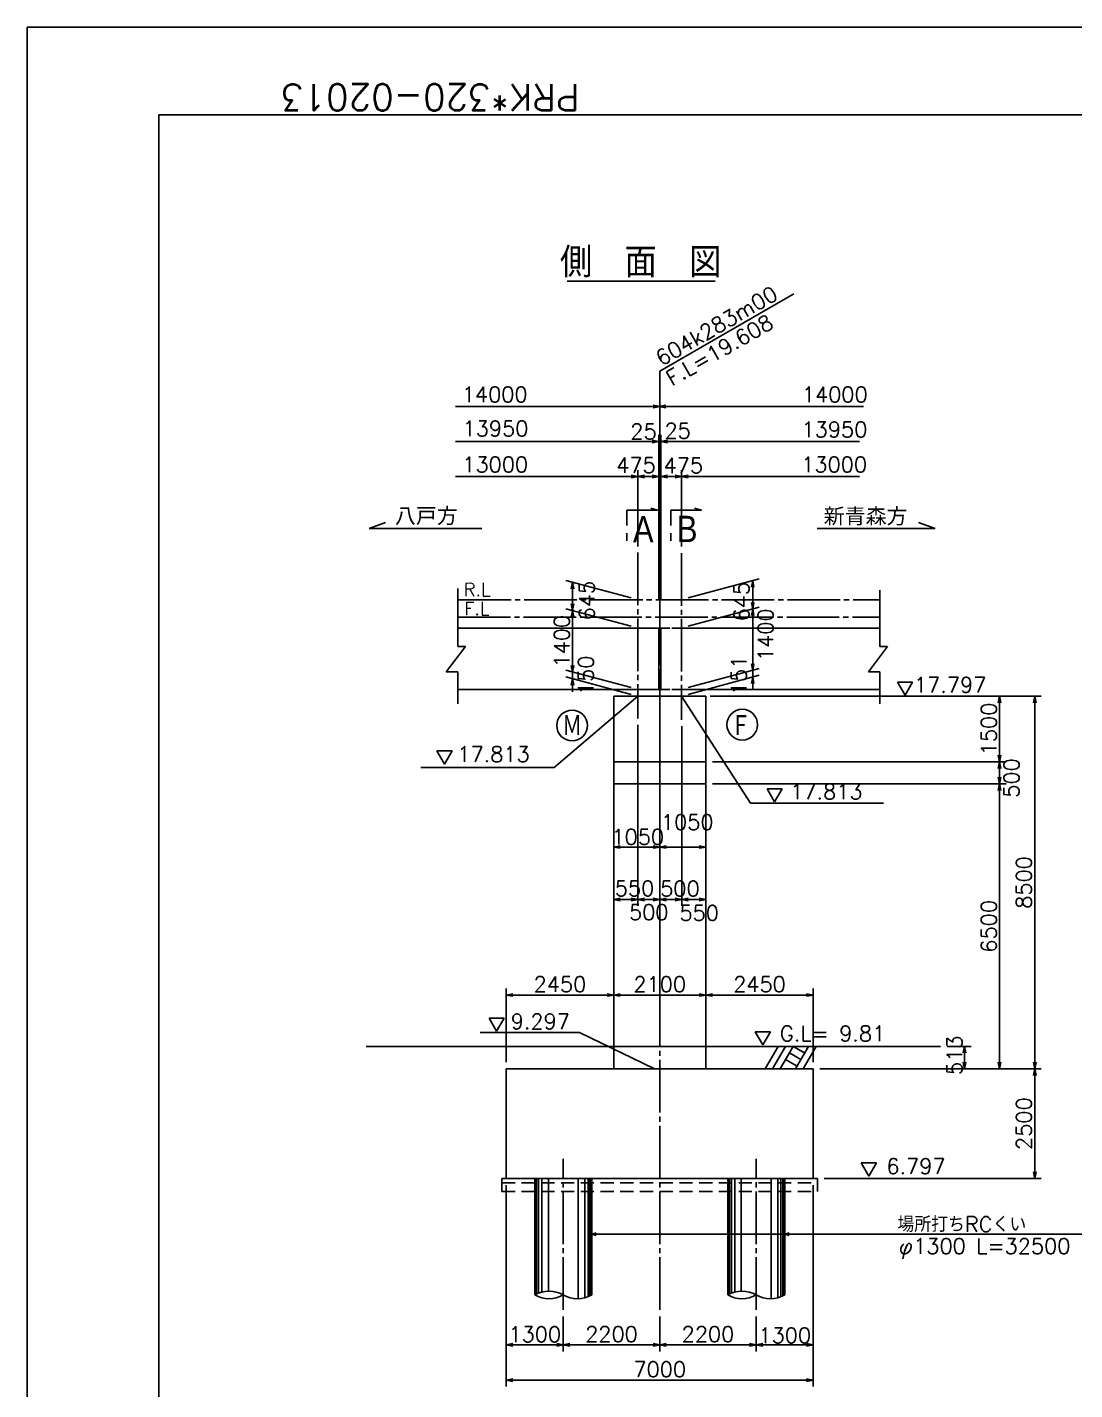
# Model space of a CAD drawing. Extents: x 284700 to 368800, y 984 to 60384.
# Drawn here: x 284700 to 308585, y 29313 to 60384 of the extents above; entities that cross this region are included whole.
import ezdxf
from ezdxf.enums import TextEntityAlignment as Align

# ---------------------------------------------------------------- set-up
doc = ezdxf.new("R2010")
doc.units = 0
doc.header["$LTSCALE"] = 300
doc.header["$MEASUREMENT"] = 0
doc.linetypes.add('HASEN1', pattern=[3, 2, -1])
doc.linetypes.add('TEN1SEN1', pattern=[25, 20, -1.5, 2, -1.5])
doc.layers.get('0').update_dxf_attribs({"linetype": 'CONTINUOUS'})
doc.layers.get('DEFPOINTS').update_dxf_attribs({"linetype": 'CONTINUOUS'})
for name, color, linetype in [('LAYER001', 7, 'CONTINUOUS'), ('LAYER002', 3, 'CONTINUOUS'), ('RLFL', 3, 'CONTINUOUS'), ('タイトル', 3, 'CONTINUOUS'), ('寸法', 1, 'CONTINUOUS'), ('文字', 3, 'CONTINUOUS'), ('枠', 2, 'CONTINUOUS'), ('構造上部', 4, 'CONTINUOUS'), ('構造線', 3, 'CONTINUOUS'), ('記号-1', 7, 'CONTINUOUS')]:
    doc.layers.add(name, color=color, linetype=linetype)
doc.styles.add('MS明朝', font='MS PMincho.ttf')
doc.styles.get("Standard").update_dxf_attribs({"font": 'romans.shx', "bigfont": 'extfont.shx'})
doc.dimstyles.new('DIMST1_100', dxfattribs={"dimscale": 100, "dimtxt": 3.5, "dimasz": 1.5, "dimexe": 1.5, "dimexo": 1.5, "dimgap": 0.7, "dimtad": 1, "dimdec": 0, "dimzin": 0, "dimdsep": 46, "dimtxsty": 'Standard', "dimblk": 'arrow_1', "dimcen": 1.5, "dimdle": 3, "dimclrd": 1, "dimclre": 1, "dimclrt": 3, "dimaunit": 1, "dimadec": 3, "dimazin": 0, "dimtfac": 1, "dimtdec": 0, "dimtmove": 2, "dimatfit": 3, "dimldrblk": 'OPEN30', "dimfxl": 0, "dimtvp": 0.7, "dimtolj": 1, "dimtzin": 0, "dimarcsym": 0})
doc.dimstyles.get("Standard").update_dxf_attribs({"dimtxt": 0.18, "dimasz": 0.18, "dimexe": 0.18, "dimexo": 0.0625, "dimgap": 0.09, "dimtad": 0, "dimtih": 1, "dimtoh": 1, "dimdec": 4, "dimzin": 0, "dimdsep": 46, "dimtxsty": 'Standard', "dimcen": 0.09, "dimadec": 0, "dimazin": 0, "dimtfac": 1, "dimtdec": 4, "dimtofl": 0, "dimtmove": 0, "dimatfit": 3, "dimfxl": 0, "dimtolj": 1, "dimtzin": 0, "dimarcsym": 0})

# ---------------------------------------------------------------- blocks, each defined once
blk = doc.blocks.new('arrow_1')
at = {"color": 0}
for p, q in [((0, 0), (-1, 0.2)), ((0, 0), (-1, -0.2)), ((-1, 0), (0, 0))]:
    blk.add_line(p, q, dxfattribs=at)
blk = doc.blocks.new('*D48')
at = {"layer": 'DEFPOINTS', "color": 0}
for p in [(300122, 45131), (302622, 36631), (307672, 36631)]:
    blk.add_point(p, dxfattribs=at)
at = {"layer": '寸法', "color": 1, "lineweight": -2}
for p, q in [((300272, 45131), (307822, 45131)), ((307672, 44981), (307672, 36781)), ((302772, 36631), (307822, 36631))]:
    blk.add_line(p, q, dxfattribs=at)
at = {"layer": '寸法', "color": 1, "lineweight": -2, "xscale": 150, "yscale": 150, "zscale": 150}
for p, rotation in [((307672, 45131), 90), ((307672, 36631), 270)]:
    blk.add_blockref('arrow_1', p, dxfattribs=dict(at, rotation=rotation))
at = {"layer": '寸法', "color": 3, "insert": (307427, 40881), "char_height": 350, "attachment_point": 5, "rotation": 90}
blk.add_mtext('\\A1;8500', dxfattribs=at)
blk = doc.blocks.new('_Open30')
at = {"layer": '記号-1', "color": 0, "linetype": 'Continuous', "lineweight": -2}
for p, q in [((-1, 0.27), (0, 0)), ((0, 0), (-1, -0.27)), ((0, 0), (-1, 0))]:
    blk.add_line(p, q, dxfattribs=at)
blk = doc.blocks.new('*D47')
at = {"layer": 'DEFPOINTS', "color": 0}
for p in [(300172, 43131), (302972, 36631), (306872, 36631)]:
    blk.add_point(p, dxfattribs=at)
at = {"layer": '寸法', "color": 1, "lineweight": -2}
for p, q in [((300322, 43131), (307022, 43131)), ((306872, 42981), (306872, 36781)), ((303122, 36631), (307022, 36631))]:
    blk.add_line(p, q, dxfattribs=at)
at = {"layer": '寸法', "color": 1, "lineweight": -2, "xscale": 150, "yscale": 150, "zscale": 150}
for p, rotation in [((306872, 43131), 90), ((306872, 36631), 270)]:
    blk.add_blockref('arrow_1', p, dxfattribs=dict(at, rotation=rotation))
at = {"layer": '寸法', "color": 3, "insert": (306627, 39881), "char_height": 350, "attachment_point": 5, "rotation": 90}
blk.add_mtext('\\A1;6500', dxfattribs=at)
blk = doc.blocks.new('*D49')
at = {"layer": 'DEFPOINTS', "color": 0}
for p in [(302622, 36631), (302722, 34131), (307672, 34131)]:
    blk.add_point(p, dxfattribs=at)
at = {"layer": '寸法', "color": 1, "lineweight": -2}
for p, q in [((302772, 36631), (307822, 36631)), ((307672, 36481), (307672, 34281)), ((302872, 34131), (307822, 34131))]:
    blk.add_line(p, q, dxfattribs=at)
at = {"layer": '寸法', "color": 1, "lineweight": -2, "xscale": 150, "yscale": 150, "zscale": 150}
for p, rotation in [((307672, 36631), 90), ((307672, 34131), 270)]:
    blk.add_blockref('arrow_1', p, dxfattribs=dict(at, rotation=rotation))
at = {"layer": '寸法', "color": 3, "insert": (307427, 35381), "char_height": 350, "attachment_point": 5, "rotation": 90}
blk.add_mtext('\\A1;2500', dxfattribs=at)
blk = doc.blocks.new('*D50')
at = {"layer": 'DEFPOINTS', "color": 0, "linetype": 'Continuous'}
for p in [(305527, 37144), (306072, 37144), (302972, 36631)]:
    blk.add_point(p, dxfattribs=at)
at = {"layer": '構造上部', "color": 1, "linetype": 'Continuous', "lineweight": -2}
for p, q in [((305677, 37144), (306222, 37144)), ((306072, 36781), (306072, 36994)), ((303122, 36631), (306222, 36631))]:
    blk.add_line(p, q, dxfattribs=at)
at = {"layer": '構造上部', "color": 1, "linetype": 'Continuous', "lineweight": -2, "xscale": 150, "yscale": 150, "zscale": 150}
for p, rotation in [((306072, 37144), 90), ((306072, 36631), 270)]:
    blk.add_blockref('arrow_1', p, dxfattribs=dict(at, rotation=rotation))
at = {"layer": '構造上部', "color": 3, "linetype": 'Continuous', "insert": (305846, 36940), "char_height": 350, "attachment_point": 5, "rotation": 90}
blk.add_mtext('\\A1;513', dxfattribs=at)
blk = doc.blocks.new('*D52')
at = {"layer": 'DEFPOINTS', "color": 0}
for p in [(300122, 45131), (300172, 43631), (306872, 43631)]:
    blk.add_point(p, dxfattribs=at)
at = {"layer": '寸法', "color": 1, "lineweight": -2}
for p, q in [((300272, 45131), (307022, 45131)), ((306872, 44981), (306872, 43781)), ((300322, 43631), (307022, 43631))]:
    blk.add_line(p, q, dxfattribs=at)
at = {"layer": '寸法', "color": 1, "lineweight": -2, "xscale": 150, "yscale": 150, "zscale": 150}
for p, rotation in [((306872, 45131), 90), ((306872, 43631), 270)]:
    blk.add_blockref('arrow_1', p, dxfattribs=dict(at, rotation=rotation))
at = {"layer": '寸法', "color": 3, "insert": (306627, 44381), "char_height": 350, "attachment_point": 5, "rotation": 90}
blk.add_mtext('\\A1;1500', dxfattribs=at)
blk = doc.blocks.new('*D51')
at = {"layer": 'DEFPOINTS', "color": 0}
for p in [(300172, 43631), (300172, 43131), (306872, 43131)]:
    blk.add_point(p, dxfattribs=at)
at = {"layer": '寸法', "color": 1, "lineweight": -2}
for p, q in [((300322, 43631), (307022, 43631)), ((306872, 43481), (306872, 43281)), ((300322, 43131), (307022, 43131))]:
    blk.add_line(p, q, dxfattribs=at)
at = {"layer": '寸法', "color": 1, "lineweight": -2, "xscale": 150, "yscale": 150, "zscale": 150}
for p, rotation in [((306872, 43631), 90), ((306872, 43131), 270)]:
    blk.add_blockref('arrow_1', p, dxfattribs=dict(at, rotation=rotation))
at = {"layer": '寸法', "color": 3, "insert": (307142, 43264), "char_height": 350, "attachment_point": 5, "rotation": 90}
blk.add_mtext('\\A1;500', dxfattribs=at)
blk = doc.blocks.new('*D53')
at = {"layer": 'DEFPOINTS', "color": 0, "linetype": 'Continuous'}
for p in [(306872, 43629), (306872, 43629), (306872, 43129)]:
    blk.add_point(p, dxfattribs=at)
at = {"layer": '寸法', "color": 0, "linetype": 'Continuous', "lineweight": -2}
for p, q in [((306872, 43629), (306871, 43629)), ((306872, 43629), (306872, 43379)), ((306872, 43129), (306872, 43379)), ((306872, 43129), (306871, 43129))]:
    blk.add_line(p, q, dxfattribs=at)
at = {"layer": '寸法', "color": 0, "linetype": 'Continuous'}
for points in [[(306872, 43629), (306872, 43629), (306872, 43629)], [(306872, 43129), (306872, 43129), (306872, 43129)]]:
    blk.add_solid(points, dxfattribs=at)
at = {"layer": '寸法', "color": 0, "linetype": 'Continuous', "insert": (306872, 43379), "char_height": 0.18, "attachment_point": 5}
blk.add_mtext('\\A1;500.0000', dxfattribs=at)
blk = doc.blocks.new('*D70')
at = {"layer": 'DEFPOINTS', "color": 0, "linetype": 'Continuous'}
for p in [(295622, 34131), (302622, 34131), (302622, 29535)]:
    blk.add_point(p, dxfattribs=at)
at = {"layer": '構造上部', "color": 1, "linetype": 'Continuous', "lineweight": -2}
for p, q in [((295622, 33981), (295622, 29385)), ((302622, 33981), (302622, 29385)), ((295772, 29535), (302472, 29535))]:
    blk.add_line(p, q, dxfattribs=at)
at = {"layer": '構造上部', "color": 1, "linetype": 'Continuous', "lineweight": -2, "xscale": 150, "yscale": 150, "zscale": 150, "rotation": 180}
blk.add_blockref('arrow_1', (295622, 29535), dxfattribs=at)
at = {"layer": '構造上部', "color": 1, "linetype": 'Continuous', "lineweight": -2, "xscale": 150, "yscale": 150, "zscale": 150}
blk.add_blockref('arrow_1', (302622, 29535), dxfattribs=at)
at = {"layer": '構造上部', "color": 3, "linetype": 'Continuous', "insert": (299122, 29780), "char_height": 350, "attachment_point": 5}
blk.add_mtext('\\A1;7000', dxfattribs=at)
blk = doc.blocks.new('*D82')
at = {"layer": 'DEFPOINTS', "color": 0, "linetype": 'Continuous'}
for p in [(298622, 44623), (298072, 42631), (298072, 40496)]:
    blk.add_point(p, dxfattribs=at)
at = {"layer": '構造上部', "color": 1, "linetype": 'Continuous', "lineweight": -2}
for p, q in [((298622, 44473), (298622, 40346)), ((298072, 42481), (298072, 40346)), ((298472, 40496), (298222, 40496))]:
    blk.add_line(p, q, dxfattribs=at)
at = {"layer": '構造上部', "color": 1, "linetype": 'Continuous', "lineweight": -2, "xscale": 150, "yscale": 150, "zscale": 150, "rotation": 180}
blk.add_blockref('arrow_1', (298072, 40496), dxfattribs=at)
at = {"layer": '構造上部', "color": 1, "linetype": 'Continuous', "lineweight": -2, "xscale": 150, "yscale": 150, "zscale": 150}
blk.add_blockref('arrow_1', (298622, 40496), dxfattribs=at)
at = {"layer": '構造上部', "color": 3, "linetype": 'Continuous', "insert": (298547, 40747), "char_height": 350, "attachment_point": 5}
blk.add_mtext('\\A1;550', dxfattribs=at)
blk = doc.blocks.new('*D78')
at = {"layer": 'DEFPOINTS', "color": 0, "linetype": 'Continuous'}
for p in [(298072, 42631), (299122, 42631), (298072, 41690)]:
    blk.add_point(p, dxfattribs=at)
at = {"layer": '構造上部', "color": 1, "linetype": 'Continuous', "lineweight": -2}
for p, q in [((298072, 42481), (298072, 41540)), ((299122, 42481), (299122, 41540)), ((298972, 41690), (298222, 41690))]:
    blk.add_line(p, q, dxfattribs=at)
at = {"layer": '構造上部', "color": 1, "linetype": 'Continuous', "lineweight": -2, "xscale": 150, "yscale": 150, "zscale": 150, "rotation": 180}
blk.add_blockref('arrow_1', (298072, 41690), dxfattribs=at)
at = {"layer": '構造上部', "color": 1, "linetype": 'Continuous', "lineweight": -2, "xscale": 150, "yscale": 150, "zscale": 150}
blk.add_blockref('arrow_1', (299122, 41690), dxfattribs=at)
at = {"layer": '構造上部', "color": 3, "linetype": 'Continuous', "insert": (298622, 41920), "char_height": 350, "attachment_point": 5}
blk.add_mtext('\\A1;1050', dxfattribs=at)
blk = doc.blocks.new('*D76')
at = {"layer": 'DEFPOINTS', "color": 0, "linetype": 'Continuous'}
for p in [(296922, 31135), (299122, 31135), (299122, 30335)]:
    blk.add_point(p, dxfattribs=at)
at = {"layer": '構造上部', "color": 1, "linetype": 'Continuous', "lineweight": -2}
for p, q in [((296922, 30985), (296922, 30185)), ((299122, 30985), (299122, 30185)), ((297072, 30335), (298972, 30335))]:
    blk.add_line(p, q, dxfattribs=at)
at = {"layer": '構造上部', "color": 1, "linetype": 'Continuous', "lineweight": -2, "xscale": 150, "yscale": 150, "zscale": 150, "rotation": 180}
blk.add_blockref('arrow_1', (296922, 30335), dxfattribs=at)
at = {"layer": '構造上部', "color": 1, "linetype": 'Continuous', "lineweight": -2, "xscale": 150, "yscale": 150, "zscale": 150}
blk.add_blockref('arrow_1', (299122, 30335), dxfattribs=at)
at = {"layer": '構造上部', "color": 3, "linetype": 'Continuous', "insert": (298022, 30580), "char_height": 350, "attachment_point": 5}
blk.add_mtext('\\A1;2200', dxfattribs=at)
blk = doc.blocks.new('*D74')
at = {"layer": 'DEFPOINTS', "color": 0}
for p in [(300172, 38315), (298072, 36631), (300172, 36631)]:
    blk.add_point(p, dxfattribs=at)
at = {"layer": '寸法', "color": 1, "lineweight": -2}
for p, q in [((298072, 36781), (298072, 38465)), ((298222, 38315), (300022, 38315)), ((300172, 36781), (300172, 38465))]:
    blk.add_line(p, q, dxfattribs=at)
at = {"layer": '寸法', "color": 1, "lineweight": -2, "xscale": 150, "yscale": 150, "zscale": 150, "rotation": 180}
blk.add_blockref('arrow_1', (298072, 38315), dxfattribs=at)
at = {"layer": '寸法', "color": 1, "lineweight": -2, "xscale": 150, "yscale": 150, "zscale": 150}
blk.add_blockref('arrow_1', (300172, 38315), dxfattribs=at)
at = {"layer": '寸法', "color": 3, "insert": (299122, 38560), "char_height": 350, "attachment_point": 5}
blk.add_mtext('\\A1;2100', dxfattribs=at)
blk = doc.blocks.new('*D80')
at = {"layer": 'DEFPOINTS', "color": 0, "linetype": 'Continuous'}
for p in [(302622, 33831), (301322, 31135), (302622, 30335)]:
    blk.add_point(p, dxfattribs=at)
at = {"layer": '構造上部', "color": 1, "linetype": 'Continuous', "lineweight": -2}
for p, q in [((302622, 33681), (302622, 30185)), ((301322, 30985), (301322, 30185)), ((301472, 30335), (302472, 30335))]:
    blk.add_line(p, q, dxfattribs=at)
at = {"layer": '構造上部', "color": 1, "linetype": 'Continuous', "lineweight": -2, "xscale": 150, "yscale": 150, "zscale": 150, "rotation": 180}
blk.add_blockref('arrow_1', (301322, 30335), dxfattribs=at)
at = {"layer": '構造上部', "color": 1, "linetype": 'Continuous', "lineweight": -2, "xscale": 150, "yscale": 150, "zscale": 150}
blk.add_blockref('arrow_1', (302622, 30335), dxfattribs=at)
at = {"layer": '構造上部', "color": 3, "linetype": 'Continuous', "insert": (301972, 30554), "char_height": 350, "attachment_point": 5}
blk.add_mtext('\\A1;1300', dxfattribs=at)
blk = doc.blocks.new('*D72')
at = {"layer": 'DEFPOINTS', "color": 0, "linetype": 'Continuous'}
for p in [(299122, 31135), (301322, 31135), (301322, 30335)]:
    blk.add_point(p, dxfattribs=at)
at = {"layer": '構造上部', "color": 1, "linetype": 'Continuous', "lineweight": -2}
for p, q in [((299122, 30985), (299122, 30185)), ((301322, 30985), (301322, 30185)), ((299272, 30335), (301172, 30335))]:
    blk.add_line(p, q, dxfattribs=at)
at = {"layer": '構造上部', "color": 1, "linetype": 'Continuous', "lineweight": -2, "xscale": 150, "yscale": 150, "zscale": 150, "rotation": 180}
blk.add_blockref('arrow_1', (299122, 30335), dxfattribs=at)
at = {"layer": '構造上部', "color": 1, "linetype": 'Continuous', "lineweight": -2, "xscale": 150, "yscale": 150, "zscale": 150}
blk.add_blockref('arrow_1', (301322, 30335), dxfattribs=at)
at = {"layer": '構造上部', "color": 3, "linetype": 'Continuous', "insert": (300222, 30580), "char_height": 350, "attachment_point": 5}
blk.add_mtext('\\A1;2200', dxfattribs=at)
blk = doc.blocks.new('*D81')
at = {"layer": 'DEFPOINTS', "color": 0}
for p in [(302622, 38315), (300172, 36631), (302622, 36631)]:
    blk.add_point(p, dxfattribs=at)
at = {"layer": '寸法', "color": 1, "lineweight": -2}
for p, q in [((300172, 36781), (300172, 38465)), ((300322, 38315), (302472, 38315)), ((302622, 36781), (302622, 38465))]:
    blk.add_line(p, q, dxfattribs=at)
at = {"layer": '寸法', "color": 1, "lineweight": -2, "xscale": 150, "yscale": 150, "zscale": 150, "rotation": 180}
blk.add_blockref('arrow_1', (300172, 38315), dxfattribs=at)
at = {"layer": '寸法', "color": 1, "lineweight": -2, "xscale": 150, "yscale": 150, "zscale": 150}
blk.add_blockref('arrow_1', (302622, 38315), dxfattribs=at)
at = {"layer": '寸法', "color": 3, "insert": (301397, 38560), "char_height": 350, "attachment_point": 5}
blk.add_mtext('\\A1;2450', dxfattribs=at)
blk = doc.blocks.new('*D79')
at = {"layer": 'DEFPOINTS', "color": 0}
for p in [(299622, 44593), (299122, 40495), (299622, 40496)]:
    blk.add_point(p, dxfattribs=at)
at = {"layer": '寸法', "color": 1, "lineweight": -2}
for p, q in [((299622, 44443), (299622, 40346)), ((299122, 40645), (299122, 40646)), ((299272, 40496), (299472, 40496))]:
    blk.add_line(p, q, dxfattribs=at)
at = {"layer": '寸法', "color": 1, "lineweight": -2, "xscale": 150, "yscale": 150, "zscale": 150, "rotation": 180}
blk.add_blockref('arrow_1', (299122, 40496), dxfattribs=at)
at = {"layer": '寸法', "color": 1, "lineweight": -2, "xscale": 150, "yscale": 150, "zscale": 150}
blk.add_blockref('arrow_1', (299622, 40496), dxfattribs=at)
at = {"layer": '寸法', "color": 3, "insert": (299582, 40741), "char_height": 350, "attachment_point": 5}
blk.add_mtext('\\A1;500', dxfattribs=at)
blk = doc.blocks.new('*D73')
at = {"layer": 'DEFPOINTS', "color": 0}
for p in [(299622, 42631), (300172, 42631), (300172, 40496)]:
    blk.add_point(p, dxfattribs=at)
at = {"layer": '寸法', "color": 1, "lineweight": -2}
for p, q in [((299622, 42481), (299622, 40346)), ((300172, 42481), (300172, 40346)), ((299772, 40496), (300022, 40496))]:
    blk.add_line(p, q, dxfattribs=at)
at = {"layer": '寸法', "color": 1, "lineweight": -2, "xscale": 150, "yscale": 150, "zscale": 150, "rotation": 180}
blk.add_blockref('arrow_1', (299622, 40496), dxfattribs=at)
at = {"layer": '寸法', "color": 1, "lineweight": -2, "xscale": 150, "yscale": 150, "zscale": 150}
blk.add_blockref('arrow_1', (300172, 40496), dxfattribs=at)
at = {"layer": '寸法', "color": 3, "insert": (300022, 40186), "char_height": 350, "attachment_point": 5}
blk.add_mtext('\\A1;550', dxfattribs=at)
blk = doc.blocks.new('*D71')
at = {"layer": 'DEFPOINTS', "color": 0, "linetype": 'Continuous'}
for p in [(299122, 42631), (300172, 42631), (300172, 41690)]:
    blk.add_point(p, dxfattribs=at)
at = {"layer": '構造上部', "color": 1, "linetype": 'Continuous', "lineweight": -2}
for p, q in [((299122, 42481), (299122, 41540)), ((300172, 42481), (300172, 41540)), ((299272, 41690), (300022, 41690))]:
    blk.add_line(p, q, dxfattribs=at)
at = {"layer": '構造上部', "color": 1, "linetype": 'Continuous', "lineweight": -2, "xscale": 150, "yscale": 150, "zscale": 150, "rotation": 180}
blk.add_blockref('arrow_1', (299122, 41690), dxfattribs=at)
at = {"layer": '構造上部', "color": 1, "linetype": 'Continuous', "lineweight": -2, "xscale": 150, "yscale": 150, "zscale": 150}
blk.add_blockref('arrow_1', (300172, 41690), dxfattribs=at)
at = {"layer": '構造上部', "color": 3, "linetype": 'Continuous', "insert": (299749, 42256), "char_height": 350, "attachment_point": 5}
blk.add_mtext('\\A1;1050', dxfattribs=at)
blk = doc.blocks.new('*D75')
at = {"layer": 'DEFPOINTS', "color": 0, "linetype": 'Continuous'}
for p in [(295622, 33831), (296922, 31135), (296922, 30335)]:
    blk.add_point(p, dxfattribs=at)
at = {"layer": '構造上部', "color": 1, "linetype": 'Continuous', "lineweight": -2}
for p, q in [((295622, 33681), (295622, 30185)), ((296922, 30985), (296922, 30185)), ((295772, 30335), (296772, 30335))]:
    blk.add_line(p, q, dxfattribs=at)
at = {"layer": '構造上部', "color": 1, "linetype": 'Continuous', "lineweight": -2, "xscale": 150, "yscale": 150, "zscale": 150, "rotation": 180}
blk.add_blockref('arrow_1', (295622, 30335), dxfattribs=at)
at = {"layer": '構造上部', "color": 1, "linetype": 'Continuous', "lineweight": -2, "xscale": 150, "yscale": 150, "zscale": 150}
blk.add_blockref('arrow_1', (296922, 30335), dxfattribs=at)
at = {"layer": '構造上部', "color": 3, "linetype": 'Continuous', "insert": (296272, 30577), "char_height": 350, "attachment_point": 5}
blk.add_mtext('\\A1;1300', dxfattribs=at)
blk = doc.blocks.new('*D77')
at = {"layer": 'DEFPOINTS', "color": 0}
for p in [(298072, 38315), (295622, 36631), (298072, 36631)]:
    blk.add_point(p, dxfattribs=at)
at = {"layer": '寸法', "color": 1, "lineweight": -2}
for p, q in [((295622, 36781), (295622, 38465)), ((295772, 38315), (297922, 38315)), ((298072, 36781), (298072, 38465))]:
    blk.add_line(p, q, dxfattribs=at)
at = {"layer": '寸法', "color": 1, "lineweight": -2, "xscale": 150, "yscale": 150, "zscale": 150, "rotation": 180}
blk.add_blockref('arrow_1', (295622, 38315), dxfattribs=at)
at = {"layer": '寸法', "color": 1, "lineweight": -2, "xscale": 150, "yscale": 150, "zscale": 150}
blk.add_blockref('arrow_1', (298072, 38315), dxfattribs=at)
at = {"layer": '寸法', "color": 3, "insert": (296847, 38560), "char_height": 350, "attachment_point": 5}
blk.add_mtext('\\A1;2450', dxfattribs=at)
blk = doc.blocks.new('*D83')
at = {"layer": 'DEFPOINTS', "color": 0, "linetype": 'Continuous'}
for p in [(299622, 47328), (301241, 47117), (299622, 46683)]:
    blk.add_point(p, dxfattribs=at)
at = {"layer": '構造上部', "color": 1, "linetype": 'Continuous', "lineweight": -2}
for p, q in [((299772, 47369), (301391, 47803)), ((301241, 47612), (301241, 47267)), ((299772, 46724), (301391, 47158))]:
    blk.add_line(p, q, dxfattribs=at)
at = {"layer": '構造上部', "color": 1, "linetype": 'Continuous', "lineweight": -2, "xscale": 150, "yscale": 150, "zscale": 150}
for p, rotation in [((301241, 47762), 90), ((301241, 47117), 270)]:
    blk.add_blockref('arrow_1', p, dxfattribs=dict(at, rotation=rotation))
at = {"layer": '構造上部', "color": 3, "linetype": 'Continuous', "insert": (300984, 47283), "char_height": 350, "attachment_point": 5, "rotation": 90}
blk.add_mtext('\\A1;645', dxfattribs=at)
blk = doc.blocks.new('*D84')
at = {"layer": 'DEFPOINTS', "color": 0, "linetype": 'Continuous'}
for p in [(299622, 46683), (301241, 45717), (299622, 45283)]:
    blk.add_point(p, dxfattribs=at)
at = {"layer": '構造上部', "color": 1, "linetype": 'Continuous', "lineweight": -2}
for p, q in [((299772, 46724), (301391, 47158)), ((301241, 46967), (301241, 45867)), ((299772, 45324), (301391, 45758))]:
    blk.add_line(p, q, dxfattribs=at)
at = {"layer": '構造上部', "color": 1, "linetype": 'Continuous', "lineweight": -2, "xscale": 150, "yscale": 150, "zscale": 150}
for p, rotation in [((301241, 47117), 90), ((301241, 45717), 270)]:
    blk.add_blockref('arrow_1', p, dxfattribs=dict(at, rotation=rotation))
at = {"layer": '構造上部', "color": 3, "linetype": 'Continuous', "insert": (301537, 46530), "char_height": 350, "attachment_point": 5, "rotation": 90}
blk.add_mtext('\\A1;1400', dxfattribs=at)
blk = doc.blocks.new('*D85')
at = {"layer": 'DEFPOINTS', "color": 0, "linetype": 'Continuous'}
for p in [(301241, 45565), (299622, 45283), (299622, 45131)]:
    blk.add_point(p, dxfattribs=at)
at = {"layer": '構造上部', "color": 1, "linetype": 'Continuous', "lineweight": -2}
for p, q in [((301241, 45867), (301241, 46017)), ((299772, 45324), (301391, 45758)), ((301241, 45717), (301241, 45565)), ((299772, 45171), (301391, 45605)), ((301241, 45415), (301241, 45265))]:
    blk.add_line(p, q, dxfattribs=at)
at = {"layer": '構造上部', "color": 1, "linetype": 'Continuous', "lineweight": -2, "xscale": 150, "yscale": 150, "zscale": 150}
for p, rotation in [((301241, 45717), 270), ((301241, 45565), 90)]:
    blk.add_blockref('arrow_1', p, dxfattribs=dict(at, rotation=rotation))
at = {"layer": '構造上部', "color": 3, "linetype": 'Continuous', "insert": (300927, 45605), "char_height": 350, "attachment_point": 5, "rotation": 90}
blk.add_mtext('\\A1;151', dxfattribs=at)
blk = doc.blocks.new('*D86')
at = {"layer": 'DEFPOINTS', "color": 0, "linetype": 'Continuous'}
for p in [(298622, 47328), (297133, 47082), (298622, 46683)]:
    blk.add_point(p, dxfattribs=at)
at = {"layer": '構造上部', "color": 1, "linetype": 'Continuous', "lineweight": -2}
for p, q in [((298472, 47369), (296983, 47767)), ((297133, 47577), (297133, 47232)), ((298472, 46724), (296983, 47122))]:
    blk.add_line(p, q, dxfattribs=at)
at = {"layer": '構造上部', "color": 1, "linetype": 'Continuous', "lineweight": -2, "xscale": 150, "yscale": 150, "zscale": 150}
for p, rotation in [((297133, 47727), 90), ((297133, 47082), 270)]:
    blk.add_blockref('arrow_1', p, dxfattribs=dict(at, rotation=rotation))
at = {"layer": '構造上部', "color": 3, "linetype": 'Continuous', "insert": (297460, 47309), "char_height": 350, "attachment_point": 5, "rotation": 90}
blk.add_mtext('\\A1;645', dxfattribs=at)
blk = doc.blocks.new('*D87')
at = {"layer": 'DEFPOINTS', "color": 0, "linetype": 'Continuous'}
for p in [(298622, 46683), (297133, 45682), (298622, 45283)]:
    blk.add_point(p, dxfattribs=at)
at = {"layer": '構造上部', "color": 1, "linetype": 'Continuous', "lineweight": -2}
for p, q in [((298472, 46724), (296983, 47122)), ((297133, 46932), (297133, 45832)), ((298472, 45324), (296983, 45722))]:
    blk.add_line(p, q, dxfattribs=at)
at = {"layer": '構造上部', "color": 1, "linetype": 'Continuous', "lineweight": -2, "xscale": 150, "yscale": 150, "zscale": 150}
for p, rotation in [((297133, 47082), 90), ((297133, 45682), 270)]:
    blk.add_blockref('arrow_1', p, dxfattribs=dict(at, rotation=rotation))
at = {"layer": '構造上部', "color": 3, "linetype": 'Continuous', "insert": (296888, 46382), "char_height": 350, "attachment_point": 5, "rotation": 90}
blk.add_mtext('\\A1;1400', dxfattribs=at)
blk = doc.blocks.new('*D88')
at = {"layer": 'DEFPOINTS', "color": 0, "linetype": 'Continuous'}
for p in [(297133, 45530), (298622, 45283), (298622, 45131)]:
    blk.add_point(p, dxfattribs=at)
at = {"layer": '構造上部', "color": 1, "linetype": 'Continuous', "lineweight": -2}
for p, q in [((298472, 45324), (296983, 45722)), ((297133, 45832), (297133, 45982)), ((297133, 45682), (297133, 45530)), ((298472, 45171), (296983, 45570)), ((297133, 45380), (297133, 45230))]:
    blk.add_line(p, q, dxfattribs=at)
at = {"layer": '構造上部', "color": 1, "linetype": 'Continuous', "lineweight": -2, "xscale": 150, "yscale": 150, "zscale": 150}
for p, rotation in [((297133, 45682), 270), ((297133, 45530), 90)]:
    blk.add_blockref('arrow_1', p, dxfattribs=dict(at, rotation=rotation))
at = {"layer": '構造上部', "color": 3, "linetype": 'Continuous', "insert": (297440, 45606), "char_height": 350, "attachment_point": 5, "rotation": 90}
blk.add_mtext('\\A1;150', dxfattribs=at)
blk = doc.blocks.new('*D121')
at = {"layer": 'DEFPOINTS', "color": 0, "linetype": 'Continuous'}
for p in [(298622, 44623), (299122, 42631), (299122, 40496)]:
    blk.add_point(p, dxfattribs=at)
at = {"layer": '構造上部', "color": 1, "linetype": 'Continuous', "lineweight": -2}
for p, q in [((298622, 44473), (298622, 40346)), ((299122, 42481), (299122, 40346)), ((298772, 40496), (298972, 40496))]:
    blk.add_line(p, q, dxfattribs=at)
at = {"layer": '構造上部', "color": 1, "linetype": 'Continuous', "lineweight": -2, "xscale": 150, "yscale": 150, "zscale": 150, "rotation": 180}
blk.add_blockref('arrow_1', (298622, 40496), dxfattribs=at)
at = {"layer": '構造上部', "color": 1, "linetype": 'Continuous', "lineweight": -2, "xscale": 150, "yscale": 150, "zscale": 150}
blk.add_blockref('arrow_1', (299122, 40496), dxfattribs=at)
at = {"layer": '構造上部', "color": 3, "linetype": 'Continuous', "insert": (298872, 40202), "char_height": 350, "attachment_point": 5}
blk.add_mtext('\\A1;500', dxfattribs=at)

msp = doc.modelspace()

# ---------------------------------------------------------------- linework, layer by layer
at = {"layer": 'LAYER001', "color": 3, "linetype": 'TEN1SEN1', "ltscale": 0.2}
for p, q in [((294532.83806, 47328.09991), (304148.61763, 47328.09991)), ((294516.83348, 46928.42022), (304132.61306, 46928.42022))]:
    msp.add_line(p, q, dxfattribs=at)
at = {"layer": 'LAYER001', "color": 3, "linetype": 'HASEN1', "ltscale": 0.5}
for p, q in [((295521.67438, 34031.1548), (302721.67438, 34031.1548)), ((302721.67369, 34131.1548), (302721.67438, 33831.1548)), ((295521.67438, 33831.1548), (302721.67438, 33831.1548))]:
    msp.add_line(p, q, dxfattribs=at)
at = {"layer": 'LAYER002', "color": 1, "linetype": 'Continuous', "flags": 128}
for points in [[(297671.67369, 32890.66827), (297571.67369, 32860.65827), (297671.67369, 32830.65827)], [(297571.67369, 32860.65827), (302142.84406, 32860.65827)], [(302071.67369, 32890.66827), (301971.67369, 32860.65827), (302071.67369, 32830.65827)], [(302142.84406, 32860.65827), (302924.43406, 32860.65827)], [(302924.43406, 32860.65827), (309098.44406, 32860.65827)]]:
    msp.add_lwpolyline(points, dxfattribs=at)
at = {"layer": 'RLFL', "color": 4, "linetype": 'TEN1SEN1', "ltscale": 0.2}
for p, q in [((298621.60994, 48402.70155), (298621.60994, 44623.19603)), ((299621.60994, 48390.76503), (299621.60994, 44592.74777))]:
    msp.add_line(p, q, dxfattribs=at)
at = {"layer": '寸法', "color": 1, "linetype": 'Continuous'}
for p, q in [((299121.54619, 52543.30184), (302176.71854, 54307.25642)), ((299121.60994, 51736.13841), (299121.60994, 52543.26503)), ((299121.73745, 51736.13841), (299121.73745, 52543.26503)), ((299121.60994, 47939.74117), (299121.60994, 51036.63117)), ((299121.60994, 45521.21117), (299121.60994, 45713.34209)), ((304541.36528, 45452.53287), (304887.77528, 45452.53287)), ((304714.57528, 45152.53287), (304541.36528, 45452.53287)), ((304887.77528, 45452.53287), (304714.57528, 45152.53287)), ((298621.60994, 45131.15503), (296716.78636, 43504.10451)), ((299621.60994, 45131.15503), (301193.92238, 42686.45034)), ((294040.97591, 43880.02844), (294214.18591, 43580.02844)), ((294387.38591, 43880.02844), (294040.97591, 43880.02844)), ((294214.18591, 43580.02844), (294387.38591, 43880.02844)), ((301568.11932, 43019.79307), (301914.52932, 43019.79307)), ((301741.32932, 42719.79307), (301568.11932, 43019.79307)), ((301914.52932, 43019.79307), (301741.32932, 42719.79307)), ((295229.75902, 37788.74396), (295576.16902, 37788.74396)), ((295402.95902, 37488.74396), (295229.75902, 37788.74396)), ((295576.16902, 37788.74396), (295402.95902, 37488.74396)), ((301646.49759, 37478.73754), (301300.08759, 37478.73754)), ((301300.08759, 37478.73754), (301473.29759, 37178.73754)), ((301473.29759, 37178.73754), (301646.49759, 37478.73754)), ((304062.37796, 34485.46723), (303715.96796, 34485.46723)), ((303715.96796, 34485.46723), (303889.17796, 34185.46723)), ((303889.17796, 34185.46723), (304062.37796, 34485.46723))]:
    msp.add_line(p, q, dxfattribs=at)
at = {"layer": '寸法', "color": 1}
for p, q in [((299121.60994, 47328.16471), (299121.60994, 51979.68455)), ((299121.73745, 47328.16471), (299121.73745, 51979.68455)), ((294462.26783, 51736.31841), (298971.60994, 51736.31841)), ((299261.44099, 51734.28462), (303770.7831, 51734.28462)), ((299101.60994, 47311.48981), (299101.60994, 51086.33117)), ((299101.60994, 47311.48981), (299101.60994, 51086.33117)), ((299121.60994, 46928.07462), (299121.60994, 51086.33117)), ((299121.60994, 46928.07462), (299121.60994, 51086.33117)), ((299146.60994, 47321.98146), (299146.60994, 51086.33117)), ((299146.60994, 47321.98146), (299146.60994, 51086.33117)), ((294462.26783, 50936.33117), (298946.60994, 50936.33117)), ((298946.60994, 50936.33117), (298796.60994, 50936.33117)), ((298971.60994, 50936.33117), (298821.60994, 50936.33117)), ((299271.60994, 50936.33117), (299421.60994, 50936.33117)), ((299296.60994, 50936.33117), (303680.18196, 50936.33117)), ((299296.60994, 50936.33117), (299446.60994, 50936.33117)), ((294463.23865, 50136.33117), (298721.60994, 50136.33117)), ((298471.60994, 50136.33117), (298321.60994, 50136.33117)), ((298621.60994, 48540.76503), (298621.60994, 50286.33117)), ((298621.60994, 50136.33117), (299096.60994, 50136.33117)), ((299101.60994, 47311.48981), (299101.60994, 50286.33117)), ((299146.60994, 50136.33117), (299621.60994, 50136.33117)), ((299246.60994, 50136.33117), (299396.60994, 50136.33117)), ((299521.60994, 50136.33117), (303680.18196, 50136.33117)), ((299621.60994, 48540.76503), (299621.60994, 50286.33117)), ((299271.62634, 40495.78803), (299421.62634, 40495.78803)), ((297291.79162, 37460.96266), (295029.25196, 37460.96266)), ((297291.79162, 37460.96266), (298984.09634, 36637.5254))]:
    msp.add_line(p, q, dxfattribs=at)
at = {"layer": '寸法', "color": 1, "linetype": 'Continuous', "flags": 128}
for points in [[(296716.78636, 43504.10451), (293676.76112, 43504.10451)], [(301193.92238, 42686.45034), (304221.97343, 42686.45034)]]:
    msp.add_lwpolyline(points, dxfattribs=at)
at = {"layer": '文字', "color": 1, "linetype": 'Continuous'}
for p, q in [((292494.81928, 48949.85031), (292870.70928, 49086.65031)), ((295068.78343, 48949.85031), (292494.81928, 48949.85031)), ((302713.04593, 48949.85031), (305398.74163, 48949.85031)), ((305398.74163, 48949.85031), (305022.88163, 49086.65031))]:
    msp.add_line(p, q, dxfattribs=at)
at = {"layer": '文字', "color": 3, "linetype": 'Continuous'}
for centre in [(297123.97804, 44461.15577), (301003.74709, 44479.83182)]:
    msp.add_circle(centre, 350, dxfattribs=at)
at = {"layer": '枠', "color": 1, "linetype": 'Continuous', "flags": 128}
msp.add_lwpolyline([(284699.58994, 60383.71503), (284699.58994, 983.71503), (368799.58994, 983.71503), (368799.58994, 60383.71503), (284699.58994, 60383.71503)], dxfattribs=at)
at = {"layer": '枠', "color": 2, "linetype": 'Continuous', "flags": 128}
msp.add_lwpolyline([(287699.58994, 2983.71503), (287699.58994, 58383.71503), (366799.58994, 58383.71503), (366799.58994, 2983.71503), (287699.58994, 2983.71503)], dxfattribs=at)
at = {"layer": '構造上部', "color": 1}
for p, q in [((294516.83348, 46265.43387), (294516.83348, 47585.76969)), ((304140.25503, 46265.43387), (304140.25503, 47547.99109)), ((294255.22747, 45686.79643), (294694.35209, 46265.43387)), ((294694.35209, 46265.43387), (294516.83348, 46265.43387)), ((303878.64902, 45686.79643), (304317.77364, 46265.43387)), ((304317.77364, 46265.43387), (304140.25503, 46265.43387)), ((294516.83348, 45686.79643), (294255.22747, 45686.79643)), ((294516.83348, 44956.44426), (294516.83348, 45686.79643)), ((304140.25503, 45686.79643), (303878.64902, 45686.79643)), ((304140.25503, 44956.44426), (304140.25503, 45686.79643))]:
    msp.add_line(p, q, dxfattribs=at)
at = {"layer": '構造上部'}
for p, q in [((299351.60994, 46683.42022), (294516.83348, 46683.42022)), ((299101.60994, 45281.59515), (299101.60994, 46683.42022)), ((299146.60994, 46683.42022), (299146.60994, 45283.42022)), ((299396.60994, 46683.42022), (304140.25503, 46683.42022)), ((299351.60994, 45283.42022), (294516.83348, 45283.42022)), ((299396.60994, 45283.42022), (304140.25503, 45283.42022))]:
    msp.add_line(p, q, dxfattribs=at)
at = {"layer": '構造上部', "linetype": 'Continuous'}
for p, q in [((296271.67369, 31474.12432), (296271.67369, 34131.1548)), ((296286.67369, 31482.52208), (296286.67369, 34131.1548)), ((296311.67369, 31495.39528), (296311.67369, 34131.1548)), ((296356.67369, 31515.27734), (296356.67369, 34131.1548)), ((296431.67369, 31539.9168), (296431.67369, 34131.1548)), ((296581.67369, 31561.03471), (296581.67369, 34131.1548)), ((297261.67369, 31387.21393), (297261.67369, 34131.1548)), ((297411.67369, 31408.33184), (297411.67369, 34131.1548)), ((297486.67369, 31432.9713), (297486.67369, 34131.1548)), ((297531.67369, 31452.85336), (297531.67369, 34131.1548)), ((297556.67369, 31465.72656), (297556.67369, 34131.1548)), ((297571.67369, 31474.12432), (297571.67369, 34131.1548)), ((300671.67369, 31474.12432), (300671.67369, 34131.1548)), ((300686.67369, 31482.52208), (300686.67369, 34131.1548)), ((300711.67369, 31495.39528), (300711.67369, 34131.1548)), ((300756.67369, 31515.27734), (300756.67369, 34131.1548)), ((300831.67369, 31539.9168), (300831.67369, 34131.1548)), ((300981.67369, 31561.03471), (300981.67369, 34131.1548)), ((301661.67369, 31387.21393), (301661.67369, 34131.1548)), ((301811.67369, 31408.33184), (301811.67369, 34131.1548)), ((301886.67369, 31432.9713), (301886.67369, 34131.1548)), ((301931.67369, 31452.85336), (301931.67369, 34131.1548)), ((301956.67369, 31465.72656), (301956.67369, 34131.1548)), ((301971.67369, 31474.12432), (301971.67369, 34131.1548))]:
    msp.add_line(p, q, dxfattribs=at)
for centre, start, end in [((296596.67369, 30911.20781), 60, 120), ((296596.67369, 32037.04083), 240, 300), ((297246.67369, 32037.04083), 240, 300), ((300996.67369, 30911.20781), 60, 120), ((300996.67369, 32037.04083), 240, 300), ((301646.67369, 32037.04083), 240, 300)]:
    msp.add_arc(centre, 650, start, end, dxfattribs=at)
at = {"layer": '構造線', "color": 1, "linetype": 'TEN1SEN1', "ltscale": 0.2}
for p, q in [((299121.67369, 38337.1282), (299121.67369, 52543.30184)), ((299121.67369, 31134.97339), (299121.67369, 45713.34209)), ((296921.67369, 31134.97339), (296921.67369, 34580.74682)), ((301321.67369, 31134.97339), (301321.67369, 34580.74682))]:
    msp.add_line(p, q, dxfattribs=at)
at = {"layer": '構造線', "linetype": 'Continuous'}
for p, q in [((298071.67369, 45131.15503), (300171.6246, 45131.15503)), ((298071.67369, 45131.15503), (298071.67369, 36631.15503)), ((300171.6246, 45131.15503), (300171.67369, 36631.15503)), ((298071.67369, 43631.15503), (300171.63615, 43631.15503)), ((298071.67369, 43131.15503), (300171.63904, 43131.15503)), ((305527.47066, 37143.74061), (292427.47066, 37143.74061)), ((295621.65637, 36631.15483), (302621.65204, 36631.15518)), ((295621.65637, 36631.15483), (295621.67369, 34131.1548)), ((302621.65204, 36631.15518), (302621.67369, 34131.1548)), ((295521.67369, 34131.1548), (295621.67369, 34131.1548)), ((295521.67369, 34131.1548), (295521.67575, 33831.1548)), ((295621.67369, 34131.1548), (302621.67369, 34131.1548)), ((302621.67369, 34131.1548), (302721.67369, 34131.1548))]:
    msp.add_line(p, q, dxfattribs=at)
at = {"layer": '構造線', "color": 4, "linetype": 'Continuous'}
for p, q in [((301530.37676, 36643.74061), (301819.04676, 37143.74061)), ((301703.57676, 36643.74061), (301992.25676, 37143.74061)), ((301876.78676, 36643.74061), (302165.45676, 37143.74061)), ((302078.85676, 36993.74061), (302338.66676, 36843.74061)), ((302165.45676, 37143.74061), (302425.26676, 36993.74061)), ((302223.19676, 36643.74061), (302511.86676, 37143.74061)), ((302396.39676, 36643.74061), (302685.08454, 37143.74061)), ((301992.25676, 36843.74061), (302252.06676, 36693.74061))]:
    msp.add_line(p, q, dxfattribs=at)
at = {"layer": '記号-1', "color": 2, "linetype": 'Continuous'}
msp.add_line((297014.29427, 54596.33258), (300389.47427, 54596.33258), dxfattribs=at)
at = {"layer": '記号-1', "color": 2}
for p, q in [((298371.73745, 49372.05192), (298371.73745, 49022.05192)), ((299371.73745, 49372.05192), (299371.73745, 49022.05192)), ((298371.73745, 48847.05192), (298371.73745, 48672.05192)), ((299371.73745, 48847.05192), (299371.73745, 48672.05192))]:
    msp.add_line(p, q, dxfattribs=at)
at = {"layer": '記号-1', "color": 2, "flags": 128}
for points in [[(298916.51163, 49413.64455), (299071.73745, 49372.05192), (298371.73745, 49372.05192)], [(299916.51163, 49413.64455), (300071.73745, 49372.05192), (299371.73745, 49372.05192)]]:
    msp.add_lwpolyline(points, dxfattribs=at)

# ---------------------------------------------------------------- block references
at = {"layer": '寸法', "color": 1, "xscale": 150, "yscale": 150, "zscale": 150}
for p in [(299121.60994, 51736.31841), (299096.60994, 50936.33117), (299096.60994, 50936.33117), (298621.60994, 50136.33117), (299101.60994, 50136.33117), (299621.60994, 50136.33117)]:
    msp.add_blockref('arrow_1', p, dxfattribs=at)
at = {"layer": '寸法', "color": 1, "xscale": 150, "yscale": 150, "zscale": 150, "rotation": 180}
for p in [(299111.44099, 51734.28462), (299146.60994, 50936.33117), (299146.60994, 50936.33117), (298621.60994, 50136.33117), (299146.60994, 50136.33117), (299621.60994, 50136.33117)]:
    msp.add_blockref('arrow_1', p, dxfattribs=at)

# ---------------------------------------------------------------- texts
at = {"layer": 'RLFL', "color": 3}
for s, p in [('R.L', (294649.21975, 47409.73178)), ('F.L', (294662.02758, 46975.88077))]:
    msp.add_text(s, height=300, rotation=0.2865, dxfattribs=at).set_placement(p)
at = {"layer": 'タイトル', "color": 3}
msp.add_text('PRK*320-02013', height=600, rotation=180, dxfattribs=at).set_placement((297299.62994, 59083.63503))
at = {"layer": '寸法', "color": 3}
for s, p in [('604k283m00', (299160.49101, 52648.33209)), ('F.L=19.608', (299397.00719, 52191.78528))]:
    msp.add_text(s, height=350, rotation=30.000776189, dxfattribs=at).set_placement(p)
for s, p in [('17.797', (304919.47111, 45211.6549)), ('17.813', (294507.50716, 43632.69111)), ('17.813', (302096.4493, 42778.91511)), ('9.297', (295723.91709, 37538.73396)), ('G.L= 9.81', (301864.51698, 37262.04522)), ('6.797', (304290.24351, 34235.45723)), ('場所打ちRCくい', (304541.37406, 32910.65827)), ('φ1300 L=32500', (304571.36406, 32414.49274))]:
    msp.add_text(s, height=350, dxfattribs=at).set_placement(p)
at = {"layer": '寸法', "color": 3, "char_height": 350, "attachment_point": 5}
for s, insert in [('14000', (295359.06852, 52011.31841)), ('14000', (303113.07343, 52009.28462)), ('13950', (295377.55016, 51232.04111)), ('25', (298751.66617, 51164.65316)), ('25', (299530.19014, 51182.19884)), ('13950', (303105.54137, 51211.33117)), ('13000', (295370.85631, 50411.33117)), ('475', (298581.91289, 50398.48859)), ('475', (299658.96843, 50392.63993)), ('13000', (303098.51863, 50411.33117))]:
    msp.add_mtext(s, dxfattribs=dict(at, insert=insert))
at = {"layer": '文字', "color": 3, "style": 'MS明朝'}
for s, p in [('八戸方', (293084.15636, 49070.98997)), ('新青森方', (302862.04505, 49061.41141))]:
    msp.add_text(s, height=350, dxfattribs=at).set_placement(p)
for s, width, p, p2 in [('Ｍ', 0.695313, (296897.36814, 44245.68255), (297347.36814, 44245.68255)), ('Ｆ', 1.011364, (300742.79709, 44245.73182), (301192.79709, 44245.73182))]:
    msp.add_text(s, height=450, dxfattribs=dict(at, width=width)).set_placement(p, p2, align=Align.FIT)
at = {"layer": '記号-1', "color": 2, "style": 'MS明朝', "width": 0.9}
msp.add_text('側\u3000面\u3000図', height=600, dxfattribs=at).set_placement((298688.96427, 54746.33258), align=Align.CENTER)
for s, p in [('A', (298510.49627, 48635.45005)), ('B', (299512.35421, 48642.60005))]:
    msp.add_text(s, height=600, dxfattribs=at).set_placement(p)

# ---------------------------------------------------------------- dimensions: what is measured, and where the dimension line sits
at = {"layer": '寸法', "color": 3}
for base, p1, p2, picture, middle in [((307671.97369, 36631.1548), (300121.67369, 45131.15503), (302621.69101, 36631.1548), '*D48', (307426.97369, 40881.15492)), ((306871.97369, 43631.15503), (300121.67369, 45131.15503), (300171.63615, 43631.15503), '*D52', (306626.97369, 44381.15503)), ((306871.97369, 36631.1548), (300171.63904, 43131.15503), (302971.6874, 36631.1548), '*D47', (306626.97369, 39881.15492)), ((307671.97369, 34131.1548), (302621.69101, 36631.1548), (302721.67369, 34131.1548), '*D49', (307426.97369, 35381.1548))]:
    dim = msp.add_linear_dim(base=base, p1=p1, p2=p2, angle=90, dimstyle='DIMST1_100', dxfattribs=at)
    dim.commit()
    dim.dimension.update_dxf_attribs({"geometry": picture, "text_midpoint": middle})
for base, p1, p2, picture, middle in [((299621.60994, 40495.76799), (299121.62634, 40495.29395), (299621.60994, 44592.74777), '*D79', (299581.69396, 40740.56473)), ((300171.63904, 40495.78803), (299621.60994, 42631.15503), (300171.63904, 42631.15503), '*D73', (300022.32965, 40185.82813))]:
    dim = msp.add_linear_dim(base=base, p1=p1, p2=p2, dimstyle='DIMST1_100', dxfattribs=at)
    dim.commit()
    dim.dimension.update_dxf_attribs({"geometry": picture, "text_midpoint": middle, "dimtype": 160})
dim = msp.add_linear_dim(base=(306871.97369, 43131.15503), p1=(300171.63615, 43631.15503), p2=(300171.63904, 43131.15503), angle=90, dimstyle='DIMST1_100', dxfattribs=at)
dim.commit()
dim.dimension.update_dxf_attribs({"geometry": '*D51', "text_midpoint": (307141.90367, 43263.60728), "dimtype": 160})
at = {"layer": '寸法', "color": 1, "linetype": 'Continuous'}
dim = msp.add_aligned_dim(p1=(306871.67369, 43129.12503), p2=(306871.67369, 43629.12503), distance=0, dimstyle='Standard', dxfattribs=at)
dim.commit()
dim.dimension.update_dxf_attribs({"geometry": '*D53', "text_midpoint": (306871.67369, 43379.12503)})
at = {"layer": '寸法', "color": 3}
for base, p1, p2, picture, middle in [((298071.67369, 38315.26958), (295621.65637, 36631.15483), (298071.67369, 36631.15503), '*D77', (296846.66503, 38560.26958)), ((300171.67369, 38315.26958), (298071.67369, 36631.15503), (300171.67369, 36631.15506), '*D74', (299121.67369, 38560.26958)), ((302621.65204, 38315.26958), (300171.67369, 36631.15506), (302621.65204, 36631.15518), '*D81', (301396.66287, 38560.26958))]:
    dim = msp.add_linear_dim(base=base, p1=p1, p2=p2, dimstyle='DIMST1_100', dxfattribs=at)
    dim.commit()
    dim.dimension.update_dxf_attribs({"geometry": picture, "text_midpoint": middle})
at = {"layer": '構造上部', "linetype": 'Continuous'}
for base, p1, p2, text, picture, middle in [((297133.42765, 47082.17746), (298621.60994, 47328.42022), (298621.60994, 46683.42022), '645', '*D86', (297460.14307, 47308.84964)), ((297133.42765, 45529.91227), (298621.60994, 45283.42022), (298621.60994, 45131.15503), '150', '*D88', (297439.69128, 45606.04487)), ((301241.43062, 45565.18467), (299621.60994, 45283.42022), (299621.60994, 45131.15503), '151', '*D85', (300927.1709, 45605.37705))]:
    dim = msp.add_linear_dim(base=base, p1=p1, p2=p2, angle=90, text=text, dimstyle='DIMST1_100', dxfattribs=at)
    dim.commit()
    dim.dimension.update_dxf_attribs({"geometry": picture, "text_midpoint": middle, "dimtype": 160})
for base, p1, p2, angle, picture, middle in [((301241.43062, 47117.44986), (299621.60994, 47328.42022), (299621.60994, 46683.42022), 90, '*D83', (300984.48984, 47282.89905)), ((301241.43062, 45717.44986), (299621.60994, 46683.42022), (299621.60994, 45283.42022), 90, '*D84', (301536.68775, 46530.33468)), ((298071.67369, 40495.78803), (298621.60994, 44623.19603), (298071.67369, 42631.15503), 180, '*D82', (298546.64182, 40747.21908)), ((306071.97369, 37143.74061), (302971.6874, 36631.1548), (305527.47066, 37143.74061), 90, '*D50', (305845.73586, 36939.96143))]:
    dim = msp.add_linear_dim(base=base, p1=p1, p2=p2, angle=angle, dimstyle='DIMST1_100', dxfattribs=at)
    dim.commit()
    dim.dimension.update_dxf_attribs({"geometry": picture, "text_midpoint": middle, "dimtype": 160})
dim = msp.add_linear_dim(base=(297133.42765, 45682.17746), p1=(298621.60994, 46683.42022), p2=(298621.60994, 45283.42022), angle=90, dimstyle='DIMST1_100', dxfattribs=at)
dim.commit()
dim.dimension.update_dxf_attribs({"geometry": '*D87', "text_midpoint": (296888.42765, 46382.17746)})
for base, p1, p2, picture, middle in [((299121.67369, 40495.76799), (298621.60994, 44623.19603), (299121.67369, 42631.15503), '*D121', (298871.64182, 40202.36372)), ((298071.67369, 41690.45008), (299121.67369, 42631.15503), (298071.67369, 42631.15503), '*D78', (298621.67369, 41919.86346)), ((300171.63904, 41690.45008), (299121.67369, 42631.15503), (300171.63904, 42631.15503), '*D71', (299748.92827, 42255.77284)), ((296921.67369, 30334.97339), (295621.67369, 33831.1548), (296921.67369, 31134.97339), '*D75', (296271.67369, 30576.92718)), ((302621.67369, 30334.97339), (301321.67369, 31134.97339), (302621.67369, 33831.1548), '*D80', (301971.67369, 30553.81879))]:
    dim = msp.add_linear_dim(base=base, p1=p1, p2=p2, dimstyle='DIMST1_100', dxfattribs=at)
    dim.commit()
    dim.dimension.update_dxf_attribs({"geometry": picture, "text_midpoint": middle, "dimtype": 160})
for base, p1, p2, picture, middle in [((302621.67369, 29534.97339), (295621.67369, 34131.1548), (302621.67369, 34131.1548), '*D70', (299121.67369, 29779.97339)), ((299121.67369, 30334.97339), (296921.67369, 31134.97339), (299121.67369, 31134.97339), '*D76', (298021.67369, 30579.97339)), ((301321.67369, 30334.97339), (299121.67369, 31134.97339), (301321.67369, 31134.97339), '*D72', (300221.67369, 30579.97339))]:
    dim = msp.add_linear_dim(base=base, p1=p1, p2=p2, dimstyle='DIMST1_100', dxfattribs=at)
    dim.commit()
    dim.dimension.update_dxf_attribs({"geometry": picture, "text_midpoint": middle})

doc.saveas('drawing.dxf')
